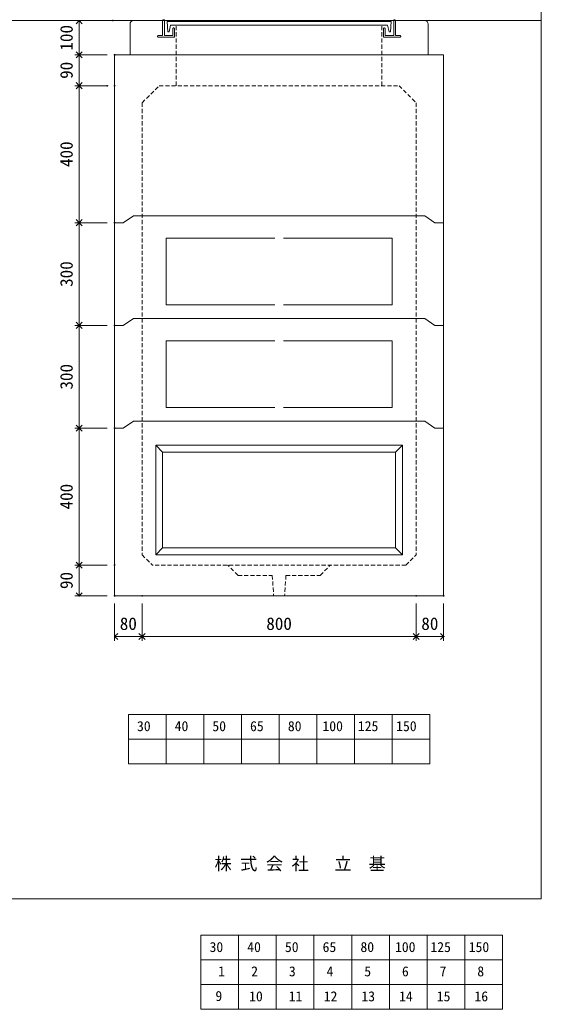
# Model space of a CAD drawing. Units: millimetres, scale not verified. Extents: x -4890 to 18490, y -2299 to 2299.
# Drawn here: x 3368 to 4890, y -2299 to 591 of the extents above; entities that cross this region are included whole.
import ezdxf
from ezdxf.enums import TextEntityAlignment as Align

# ---------------------------------------------------------------- set-up
doc = ezdxf.new("R2010")
doc.units = ezdxf.units.MM
doc.header["$LTSCALE"] = 10
doc.header["$PDMODE"] = 32
doc.header["$PDSIZE"] = 2
doc.linetypes.add('DASHED1', pattern=[1.8, 1.2, -0.6])
doc.linetypes.add('USER2', pattern=[50.8, 31.75, -6.35, 6.35, -6.35])
doc.layers.add('0-1_Defpoints', color=7, linetype='Continuous')
for name, color, linetype, lineweight in [('0-2_waku', 7, 'Continuous', 18), ('0-3_gaikei', 7, 'Continuous', 18), ('0-4_kakure', 7, 'DASHED1', 5), ('0-5_sunpou', 7, 'Continuous', 5), ('0-9_uchigawa', 6, 'Continuous', 18), ('0-B_futa', 3, 'Continuous', 18), ('0-C_GL', 4, 'Continuous', 18), ('0-E_文字１', 7, 'Continuous', 18), ('1-3_uchigawa2', 6, 'USER2', 18), ('1-5_文字２', 7, 'Continuous', 5)]:
    doc.layers.add(name, color=color, linetype=linetype, lineweight=lineweight)
doc.styles.add('ＭＳ ゴシック', font='')
doc.styles.get('ＭＳ ゴシック').set_extended_font_data('MS Gothic')

# ---------------------------------------------------------------- blocks, each defined once
blk = doc.blocks.new('_Open90')
at = {"layer": '0-5_sunpou'}
blk.add_line((0, 0), (-1, 0), dxfattribs=at)
blk.add_lwpolyline([(-0.5, 0.5), (0, 0), (-0.5, -0.5)], dxfattribs=at)
blk = doc.blocks.new('D44')
at = {"layer": '0-1_Defpoints'}
for p in [(5086.77, 2794.36), (4988.83, 2694.36), (5092.32, 2694.36)]:
    blk.add_point(p, dxfattribs=at)
at = {"layer": '0-5_sunpou'}
for p, q in [((5064.77, 2794.36), (4975.83, 2794.36)), ((4988.83, 2776.36), (4988.83, 2712.36)), ((5070.32, 2694.36), (4975.83, 2694.36))]:
    blk.add_line(p, q, dxfattribs=at)
at = {"layer": '0-5_sunpou', "xscale": 18, "yscale": 18}
for p, rotation in [((4988.83, 2794.36), 90), ((4988.83, 2694.36), 270)]:
    blk.add_blockref('_Open90', p, dxfattribs=dict(at, rotation=rotation))
at = {"layer": '0-5_sunpou', "style": 'ＭＳ ゴシック'}
blk.add_text('100', height=36.66, rotation=90, dxfattribs=at).set_placement((4980.83, 2706.86), align=Align.BOTTOM_LEFT)
blk = doc.blocks.new('D45')
at = {"layer": '0-1_Defpoints'}
for p in [(5092.32, 2694.36), (4988.83, 2604.36), (5092.32, 2604.36)]:
    blk.add_point(p, dxfattribs=at)
at = {"layer": '0-5_sunpou'}
for p, q in [((5070.32, 2694.36), (4975.83, 2694.36)), ((4988.83, 2676.36), (4988.83, 2622.36)), ((5070.32, 2604.36), (4975.83, 2604.36))]:
    blk.add_line(p, q, dxfattribs=at)
at = {"layer": '0-5_sunpou', "xscale": 18, "yscale": 18}
for p, rotation in [((4988.83, 2694.36), 90), ((4988.83, 2604.36), 270)]:
    blk.add_blockref('_Open90', p, dxfattribs=dict(at, rotation=rotation))
at = {"layer": '0-5_sunpou', "style": 'ＭＳ ゴシック'}
blk.add_text('90', height=36.66, rotation=90, dxfattribs=at).set_placement((4980.83, 2624.36), align=Align.BOTTOM_LEFT)
blk = doc.blocks.new('D46')
at = {"layer": '0-1_Defpoints'}
for p in [(5070.32, 2604.36), (4988.83, 2204.36), (5092.32, 2204.36)]:
    blk.add_point(p, dxfattribs=at)
at = {"layer": '0-5_sunpou'}
for p, q in [((5048.32, 2604.36), (4975.83, 2604.36)), ((4988.83, 2586.36), (4988.83, 2222.36)), ((5070.32, 2204.36), (4975.83, 2204.36))]:
    blk.add_line(p, q, dxfattribs=at)
at = {"layer": '0-5_sunpou', "xscale": 18, "yscale": 18}
for p, rotation in [((4988.83, 2604.36), 90), ((4988.83, 2204.36), 270)]:
    blk.add_blockref('_Open90', p, dxfattribs=dict(at, rotation=rotation))
at = {"layer": '0-5_sunpou', "style": 'ＭＳ ゴシック'}
blk.add_text('400', height=36.66, rotation=90, dxfattribs=at).set_placement((4980.83, 2366.86), align=Align.BOTTOM_LEFT)
blk = doc.blocks.new('D47')
at = {"layer": '0-1_Defpoints'}
for p in [(5092.32, 2204.36), (4988.83, 1904.36), (5092.32, 1904.36)]:
    blk.add_point(p, dxfattribs=at)
at = {"layer": '0-5_sunpou'}
for p, q in [((5070.32, 2204.36), (4975.83, 2204.36)), ((4988.83, 2186.36), (4988.83, 1922.36)), ((5070.32, 1904.36), (4975.83, 1904.36))]:
    blk.add_line(p, q, dxfattribs=at)
at = {"layer": '0-5_sunpou', "xscale": 18, "yscale": 18}
for p, rotation in [((4988.83, 2204.36), 90), ((4988.83, 1904.36), 270)]:
    blk.add_blockref('_Open90', p, dxfattribs=dict(at, rotation=rotation))
at = {"layer": '0-5_sunpou', "style": 'ＭＳ ゴシック'}
blk.add_text('300', height=36.66, rotation=90, dxfattribs=at).set_placement((4980.83, 2016.86), align=Align.BOTTOM_LEFT)
blk = doc.blocks.new('D48')
at = {"layer": '0-1_Defpoints'}
for p in [(5092.32, 1904.36), (4988.83, 1604.36), (5092.32, 1604.36)]:
    blk.add_point(p, dxfattribs=at)
at = {"layer": '0-5_sunpou'}
for p, q in [((5070.32, 1904.36), (4975.83, 1904.36)), ((4988.83, 1886.36), (4988.83, 1622.36)), ((5070.32, 1604.36), (4975.83, 1604.36))]:
    blk.add_line(p, q, dxfattribs=at)
at = {"layer": '0-5_sunpou', "xscale": 18, "yscale": 18}
for p, rotation in [((4988.83, 1904.36), 90), ((4988.83, 1604.36), 270)]:
    blk.add_blockref('_Open90', p, dxfattribs=dict(at, rotation=rotation))
at = {"layer": '0-5_sunpou', "style": 'ＭＳ ゴシック'}
blk.add_text('300', height=36.66, rotation=90, dxfattribs=at).set_placement((4980.83, 1716.86), align=Align.BOTTOM_LEFT)
blk = doc.blocks.new('D49')
at = {"layer": '0-1_Defpoints'}
for p in [(5092.32, 1604.36), (4988.83, 1204.36), (5092.32, 1204.36)]:
    blk.add_point(p, dxfattribs=at)
at = {"layer": '0-5_sunpou'}
for p, q in [((5070.32, 1604.36), (4975.83, 1604.36)), ((4988.83, 1586.36), (4988.83, 1222.36)), ((5070.32, 1204.36), (4975.83, 1204.36))]:
    blk.add_line(p, q, dxfattribs=at)
at = {"layer": '0-5_sunpou', "xscale": 18, "yscale": 18}
for p, rotation in [((4988.83, 1604.36), 90), ((4988.83, 1204.36), 270)]:
    blk.add_blockref('_Open90', p, dxfattribs=dict(at, rotation=rotation))
at = {"layer": '0-5_sunpou', "style": 'ＭＳ ゴシック'}
blk.add_text('400', height=36.66, rotation=90, dxfattribs=at).set_placement((4980.83, 1366.86), align=Align.BOTTOM_LEFT)
blk = doc.blocks.new('D50')
at = {"layer": '0-1_Defpoints'}
for p in [(5092.32, 1204.36), (4988.83, 1114.36), (5092.32, 1114.36)]:
    blk.add_point(p, dxfattribs=at)
at = {"layer": '0-5_sunpou'}
for p, q in [((5070.32, 1204.36), (4975.83, 1204.36)), ((4988.83, 1186.36), (4988.83, 1132.36)), ((5070.32, 1114.36), (4975.83, 1114.36))]:
    blk.add_line(p, q, dxfattribs=at)
at = {"layer": '0-5_sunpou', "xscale": 18, "yscale": 18}
for p, rotation in [((4988.83, 1204.36), 90), ((4988.83, 1114.36), 270)]:
    blk.add_blockref('_Open90', p, dxfattribs=dict(at, rotation=rotation))
at = {"layer": '0-5_sunpou', "style": 'ＭＳ ゴシック'}
blk.add_text('90', height=36.66, rotation=90, dxfattribs=at).set_placement((4980.83, 1134.36), align=Align.BOTTOM_LEFT)
blk = doc.blocks.new('D51')
at = {"layer": '0-1_Defpoints'}
for p in [(5092.32, 1114.36), (5172.32, 1114.36), (5172.32, 995.97)]:
    blk.add_point(p, dxfattribs=at)
at = {"layer": '0-5_sunpou'}
for p, q in [((5092.32, 1092.36), (5092.32, 982.97)), ((5172.32, 1092.36), (5172.32, 982.97)), ((5110.32, 995.97), (5154.32, 995.97))]:
    blk.add_line(p, q, dxfattribs=at)
at = {"layer": '0-5_sunpou', "xscale": 18, "yscale": 18, "rotation": 180}
blk.add_blockref('_Open90', (5092.32, 995.97), dxfattribs=at)
at = {"layer": '0-5_sunpou', "xscale": 18, "yscale": 18}
blk.add_blockref('_Open90', (5172.32, 995.97), dxfattribs=at)
at = {"layer": '0-5_sunpou', "style": 'ＭＳ ゴシック'}
blk.add_text('80', height=36.66, dxfattribs=at).set_placement((5107.32, 1003.97), align=Align.BOTTOM_LEFT)
blk = doc.blocks.new('D52')
at = {"layer": '0-1_Defpoints'}
for p in [(5172.32, 1114.36), (5972.32, 1114.36), (5972.32, 995.97)]:
    blk.add_point(p, dxfattribs=at)
at = {"layer": '0-5_sunpou'}
for p, q in [((5172.32, 1092.36), (5172.32, 982.97)), ((5972.32, 1092.36), (5972.32, 982.97)), ((5190.32, 995.97), (5954.32, 995.97))]:
    blk.add_line(p, q, dxfattribs=at)
at = {"layer": '0-5_sunpou', "xscale": 18, "yscale": 18, "rotation": 180}
blk.add_blockref('_Open90', (5172.32, 995.97), dxfattribs=at)
at = {"layer": '0-5_sunpou', "xscale": 18, "yscale": 18}
blk.add_blockref('_Open90', (5972.32, 995.97), dxfattribs=at)
at = {"layer": '0-5_sunpou', "style": 'ＭＳ ゴシック'}
blk.add_text('800', height=36.66, dxfattribs=at).set_placement((5534.82, 1003.97), align=Align.BOTTOM_LEFT)
blk = doc.blocks.new('D53')
at = {"layer": '0-1_Defpoints'}
for p in [(5972.32, 1114.36), (6052.32, 1114.36), (6052.32, 995.97)]:
    blk.add_point(p, dxfattribs=at)
at = {"layer": '0-5_sunpou'}
for p, q in [((5972.32, 1092.36), (5972.32, 982.97)), ((6052.32, 1092.36), (6052.32, 982.97)), ((5990.32, 995.97), (6034.32, 995.97))]:
    blk.add_line(p, q, dxfattribs=at)
at = {"layer": '0-5_sunpou', "xscale": 18, "yscale": 18, "rotation": 180}
blk.add_blockref('_Open90', (5972.32, 995.97), dxfattribs=at)
at = {"layer": '0-5_sunpou', "xscale": 18, "yscale": 18}
blk.add_blockref('_Open90', (6052.32, 995.97), dxfattribs=at)
at = {"layer": '0-5_sunpou', "style": 'ＭＳ ゴシック'}
blk.add_text('80', height=36.66, dxfattribs=at).set_placement((5987.32, 1003.97), align=Align.BOTTOM_LEFT)
blk = doc.blocks.new('D56')
at = {"layer": '0-1_Defpoints'}
for p in [(5092.32, 1604.36), (4988.83, 1204.36), (5092.32, 1204.36)]:
    blk.add_point(p, dxfattribs=at)
at = {"layer": '0-5_sunpou'}
for p, q in [((5070.32, 1604.36), (4975.83, 1604.36)), ((4988.83, 1586.36), (4988.83, 1222.36)), ((5070.32, 1204.36), (4975.83, 1204.36))]:
    blk.add_line(p, q, dxfattribs=at)
at = {"layer": '0-5_sunpou', "xscale": 18, "yscale": 18}
for p, rotation in [((4988.83, 1604.36), 90), ((4988.83, 1204.36), 270)]:
    blk.add_blockref('_Open90', p, dxfattribs=dict(at, rotation=rotation))
at = {"layer": '0-5_sunpou', "style": 'ＭＳ ゴシック'}
blk.add_text('400', height=36.66, rotation=90, dxfattribs=at).set_placement((4980.83, 1366.86), align=Align.BOTTOM_LEFT)

msp = doc.modelspace()

# ---------------------------------------------------------------- linework, layer by layer
at = {"layer": '0-2_waku'}
for p, q in [((3685, -1437.49), (3685, -1581.49)), ((3685, -1437.49), (3685, -1581.49)), ((3685, -1437.49), (3685, -1581.49)), ((3685, -1437.49), (3685, -1581.49)), ((3685, -1437.49), (4565, -1437.49)), ((3795, -1437.49), (3795, -1581.49)), ((3905, -1437.49), (3905, -1581.49)), ((3905, -1437.49), (3905, -1581.49)), ((4015, -1437.49), (4015, -1581.49)), ((4125, -1437.49), (4125, -1581.49)), ((4235, -1437.49), (4235, -1581.49)), ((4345, -1437.49), (4345, -1581.49)), ((4455, -1437.49), (4455, -1581.49)), ((4565, -1437.49), (4565, -1581.49)), ((3685, -1509.49), (4565, -1509.49)), ((3685, -1581.49), (4565, -1581.49)), ((-1230, -1976.49), (4890, -1976.49)), ((-1230, -1976.49), (4890, -1976.49))]:
    msp.add_line(p, q, dxfattribs=at)
msp.add_lwpolyline([(-1230, 2298.51), (4890, 2298.51), (4890, -1976.49)], dxfattribs=at)
at = {"layer": '0-3_gaikei'}
for p, q in [((3690, 488.51), (3690, 578.51)), ((3700, 588.51), (3785, 588.51)), ((4465, 588.51), (4550, 588.51)), ((4560, 488.51), (4560, 578.51)), ((3645, 488.51), (3645, -1091.49)), ((3690, 488.51), (3800, 488.51)), ((3725, 488.51), (4525, 488.51)), ((4560, 488.51), (4450, 488.51)), ((4605, 488.51), (4605, -1091.49)), ((3670, -1.49), (3700, 18.51)), ((3670, -1.49), (3700, 18.51)), ((3700, 18.51), (4550, 18.51)), ((4550, 18.51), (4580, -1.49)), ((4550, 18.51), (4580, -1.49)), ((3670, -1.49), (3645, -1.49)), ((3670, -1.49), (3645, -1.49)), ((4580, -1.49), (4605, -1.49)), ((4580, -1.49), (4605, -1.49)), ((3670, -301.49), (3700, -281.49)), ((3670, -301.49), (3700, -281.49)), ((3670, -301.49), (3700, -281.49)), ((3670, -301.49), (3700, -281.49)), ((3700, -281.49), (4550, -281.49)), ((4550, -281.49), (4580, -301.49)), ((4550, -281.49), (4580, -301.49)), ((4550, -281.49), (4580, -301.49)), ((4550, -281.49), (4580, -301.49)), ((3670, -301.49), (3645, -301.49)), ((3670, -301.49), (3645, -301.49)), ((3670, -301.49), (3645, -301.49)), ((3670, -301.49), (3645, -301.49)), ((4580, -301.49), (4605, -301.49)), ((4580, -301.49), (4605, -301.49)), ((4580, -301.49), (4605, -301.49)), ((4580, -301.49), (4605, -301.49)), ((3670, -601.49), (3645, -601.49)), ((3670, -601.49), (3645, -601.49)), ((3670, -601.49), (3645, -601.49)), ((3670, -601.49), (3645, -601.49)), ((3670, -601.49), (3645, -601.49)), ((3670, -601.49), (3645, -601.49)), ((3670, -601.49), (3700, -581.49)), ((3670, -601.49), (3700, -581.49)), ((3670, -601.49), (3700, -581.49)), ((3670, -601.49), (3700, -581.49)), ((3670, -601.49), (3700, -581.49)), ((3670, -601.49), (3700, -581.49)), ((3700, -581.49), (4550, -581.49)), ((4550, -581.49), (4580, -601.49)), ((4550, -581.49), (4580, -601.49)), ((4550, -581.49), (4580, -601.49)), ((4550, -581.49), (4580, -601.49)), ((4550, -581.49), (4580, -601.49)), ((4550, -581.49), (4580, -601.49)), ((4580, -601.49), (4605, -601.49)), ((4580, -601.49), (4605, -601.49)), ((4580, -601.49), (4605, -601.49)), ((4580, -601.49), (4605, -601.49)), ((4580, -601.49), (4605, -601.49)), ((4580, -601.49), (4605, -601.49)), ((4605, -1091.49), (3645, -1091.49)), ((3645, -1091.49), (3725, -1091.49))]:
    msp.add_line(p, q, dxfattribs=at)
at = {"layer": '0-3_gaikei', "lineweight": 5}
for p, q in [((3700, 18.51), (4550, 18.51)), ((3700, 18.51), (4550, 18.51)), ((3700, -281.49), (4550, -281.49)), ((3700, -281.49), (4550, -281.49)), ((3700, -281.49), (4550, -281.49)), ((3700, -281.49), (4550, -281.49)), ((3700, -581.49), (4550, -581.49)), ((3700, -581.49), (4550, -581.49)), ((3700, -581.49), (4550, -581.49)), ((3700, -581.49), (4550, -581.49)), ((3700, -581.49), (4550, -581.49)), ((3700, -581.49), (4550, -581.49))]:
    msp.add_line(p, q, dxfattribs=at)
at = {"layer": '0-3_gaikei'}
msp.add_lwpolyline([(3775, 488.51), (3645, 488.51), (4605, 488.51)], dxfattribs=at)
for centre, radius, start, end in [((3699.42, 579.09), 9.44, 86.47383, 183.52617), ((4550.33, 578.84), 9.68, 358.04251, 91.95749)]:
    msp.add_arc(centre, radius, start, end, dxfattribs=at)
at = {"layer": '0-4_kakure'}
for p, q in [((3825, 398.51), (3825, 575.01)), ((4425, 488.51), (4425, 575.01)), ((4425, 398.51), (4425, 488.51)), ((3725, 348.51), (3775, 398.51)), ((3775, 398.51), (4475, 398.51)), ((3775, 398.51), (4475, 398.51)), ((3775, 398.51), (4475, 398.51)), ((4475, 398.51), (4525, 348.51)), ((3725, 348.51), (3725, -971.49)), ((4525, 348.51), (4525, -971.49)), ((3725, -971.49), (3755, -1001.49)), ((4495, -1001.49), (4525, -971.49)), ((4495, -1001.49), (3755, -1001.49)), ((4005, -1031.49), (3975, -1001.49)), ((4005, -1031.49), (3975, -1001.49)), ((4245, -1031.49), (4275, -1001.49)), ((4245, -1031.49), (4275, -1001.49)), ((4005, -1031.49), (4105, -1031.49)), ((4005, -1031.49), (4105, -1031.49)), ((4105, -1031.49), (4109, -1091.49)), ((4145, -1031.49), (4141, -1091.49)), ((4145, -1031.49), (4245, -1031.49))]:
    msp.add_line(p, q, dxfattribs=at)
at = {"layer": '0-9_uchigawa'}
for p, q in [((3765, -651.49), (3785, -671.49)), ((3765, -651.49), (3765, -951.49)), ((3765, -651.49), (4485, -651.49)), ((3765, -651.49), (3765, -971.42)), ((3765, -651.49), (3785, -671.49)), ((4485, -651.49), (4465, -671.49)), ((4485, -651.49), (4485, -971.42)), ((3785, -671.49), (3785, -931.49)), ((3785, -671.49), (3785, -931.49)), ((3785, -671.49), (3785, -931.49)), ((3785, -671.49), (3785, -931.49)), ((3785, -671.49), (3785, -951.42)), ((4465, -951.42), (4465, -671.49)), ((3765, -971.42), (3785, -951.42)), ((3785, -951.42), (4465, -951.42)), ((4485, -971.42), (4465, -951.42)), ((3765, -971.42), (4485, -971.42)), ((3785, -971.42), (4485, -971.42))]:
    msp.add_line(p, q, dxfattribs=at)
for points in [[(3765, -651.49), (3785, -671.49), (3785, -931.49)], [(3765, -651.49), (3785, -671.49), (4465, -671.49)]]:
    msp.add_lwpolyline(points, dxfattribs=at)
at = {"layer": '0-B_futa'}
for p, q in [((3785, 588.51), (3785, 545.51)), ((3787, 590.51), (3790, 590.51)), ((3790, 590.51), (3790, 545.51)), ((3797.81, 586.01), (4452.14, 586.01)), ((3797.81, 586.01), (3800.3, 556.01)), ((4452.14, 586.01), (4449.89, 556.01)), ((4460, 590.51), (4460, 545.51)), ((4460, 590.51), (4463, 590.51)), ((4465, 588.51), (4465, 545.51)), ((3800.3, 556.01), (3804.01, 556.01)), ((3808.33, 575.01), (3804.01, 556.01)), ((3808.33, 575.01), (4441.67, 575.01)), ((3815, 565.51), (3815, 545.51)), ((3817, 567.51), (3818, 567.51)), ((3820, 565.51), (3820, 540.51)), ((4430, 565.51), (4430, 540.51)), ((4433, 567.51), (4432, 567.51)), ((4435, 565.51), (4435, 545.51)), ((4441.67, 575.01), (4445.99, 556.01)), ((4449.89, 556.01), (4445.99, 556.01)), ((3770, 543.51), (3770, 542.51)), ((3772, 545.51), (3785, 545.51)), ((3820, 540.51), (3772, 540.51)), ((3790, 545.51), (3815, 545.51)), ((4430, 540.51), (4478, 540.51)), ((4460, 545.51), (4435, 545.51)), ((4478, 545.51), (4465, 545.51)), ((4480, 543.51), (4480, 542.51))]:
    msp.add_line(p, q, dxfattribs=at)
for centre, start, end in [((3787, 588.51), 90, 180), ((4463, 588.51), 0, 90), ((3817, 565.51), 90, 180), ((3818, 565.51), 0, 90), ((4432, 565.51), 90, 180), ((4433, 565.51), 0, 90), ((3772, 543.51), 90, 180), ((3772, 542.51), 180, 270), ((4478, 543.51), 0, 90), ((4478, 542.51), 270, 0)]:
    msp.add_arc(centre, 2, start, end, dxfattribs=at)
at = {"layer": '0-C_GL'}
msp.add_line((-1230, 588.51), (4890, 588.51), dxfattribs=at)
msp.add_line((-1230, 588.51), (4890, 588.51), dxfattribs=at)
at = {"layer": '1-3_uchigawa2'}
for p, q in [((3795, -46.49), (4125, -46.49)), ((4455, -46.49), (4125, -46.49)), ((3795, -346.49), (4125, -346.49)), ((4455, -346.49), (4125, -346.49))]:
    msp.add_line(p, q, dxfattribs=at)
for points in [[(3795, -46.49), (3795, -241.49), (4125, -241.49)], [(4455, -46.49), (4455, -241.49), (4125, -241.49)], [(3795, -346.49), (3795, -541.49), (4125, -541.49)], [(4455, -346.49), (4455, -541.49), (4125, -541.49)]]:
    msp.add_lwpolyline(points, dxfattribs=at)
at = {"layer": '1-5_文字２'}
for p, q in [((3896.8, -2082.52), (3896.8, -2226.52)), ((3896.8, -2082.52), (3896.8, -2226.52)), ((3896.8, -2082.52), (3896.8, -2226.52)), ((3896.8, -2082.52), (3896.8, -2226.52)), ((3896.8, -2082.52), (4776.8, -2082.52)), ((3896.8, -2082.52), (3896.8, -2226.52)), ((3896.8, -2082.52), (3896.8, -2226.52)), ((3896.8, -2082.52), (3896.8, -2226.52)), ((3896.8, -2082.52), (3896.8, -2226.52)), ((3896.8, -2082.52), (4776.8, -2082.52)), ((4006.8, -2082.52), (4006.8, -2226.52)), ((4006.8, -2082.52), (4006.8, -2226.52)), ((4116.8, -2082.52), (4116.8, -2226.52)), ((4116.8, -2082.52), (4116.8, -2226.52)), ((4116.8, -2082.52), (4116.8, -2226.52)), ((4116.8, -2082.52), (4116.8, -2226.52)), ((4226.8, -2082.52), (4226.8, -2226.52)), ((4226.8, -2082.52), (4226.8, -2226.52)), ((4336.8, -2082.52), (4336.8, -2226.52)), ((4336.8, -2082.52), (4336.8, -2226.52)), ((4446.8, -2082.52), (4446.8, -2226.52)), ((4446.8, -2082.52), (4446.8, -2226.52)), ((4556.8, -2082.52), (4556.8, -2226.52)), ((4556.8, -2082.52), (4556.8, -2226.52)), ((4666.8, -2082.52), (4666.8, -2226.52)), ((4666.8, -2082.52), (4666.8, -2226.52)), ((4776.8, -2082.52), (4776.8, -2226.52)), ((4776.8, -2082.52), (4776.8, -2226.52)), ((3896.8, -2154.52), (4776.8, -2154.52)), ((3896.8, -2154.52), (4776.8, -2154.52)), ((3896.8, -2226.52), (4776.8, -2226.52)), ((3896.8, -2226.52), (4776.8, -2226.52)), ((3896.8, -2226.52), (3896.8, -2298.52)), ((3896.8, -2226.52), (3896.8, -2298.52)), ((3896.8, -2226.52), (3896.8, -2298.52)), ((3896.8, -2226.52), (3896.8, -2298.52)), ((3896.8, -2226.52), (4776.8, -2226.52)), ((3896.8, -2226.52), (3896.8, -2298.52)), ((3896.8, -2226.52), (3896.8, -2298.52)), ((3896.8, -2226.52), (3896.8, -2298.52)), ((3896.8, -2226.52), (3896.8, -2298.52)), ((3896.8, -2226.52), (4776.8, -2226.52)), ((4006.8, -2226.52), (4006.8, -2298.52)), ((4006.8, -2226.52), (4006.8, -2298.52)), ((4116.8, -2226.52), (4116.8, -2298.52)), ((4116.8, -2226.52), (4116.8, -2298.52)), ((4116.8, -2226.52), (4116.8, -2298.52)), ((4116.8, -2226.52), (4116.8, -2298.52)), ((4226.8, -2226.52), (4226.8, -2298.52)), ((4226.8, -2226.52), (4226.8, -2298.52)), ((4336.8, -2226.52), (4336.8, -2298.52)), ((4336.8, -2226.52), (4336.8, -2298.52)), ((4446.8, -2226.52), (4446.8, -2298.52)), ((4446.8, -2226.52), (4446.8, -2298.52)), ((4556.8, -2226.52), (4556.8, -2298.52)), ((4556.8, -2226.52), (4556.8, -2298.52)), ((4666.8, -2226.52), (4666.8, -2298.52)), ((4666.8, -2226.52), (4666.8, -2298.52)), ((4776.8, -2226.52), (4776.8, -2298.52)), ((4776.8, -2226.52), (4776.8, -2298.52)), ((3896.8, -2298.52), (4776.8, -2298.52)), ((3896.8, -2298.52), (4776.8, -2298.52))]:
    msp.add_line(p, q, dxfattribs=at)

# ---------------------------------------------------------------- block references
at = {"layer": '0-5_sunpou'}
for name in ['D44', 'D45', 'D46', 'D47', 'D48', 'D49', 'D56', 'D50', 'D51', 'D52', 'D53']:
    msp.add_blockref(name, (-1447.32, -2205.85), dxfattribs=at)

# ---------------------------------------------------------------- texts
at = {"layer": '0-E_文字１', "style": 'ＭＳ ゴシック'}
for s, height, p in [('30', 29.33, (3710.15, -1495.31)), ('40', 29.33, (3820.15, -1495.31)), ('50', 29.33, (3930.15, -1495.31)), ('65', 29.33, (4040.15, -1495.31)), ('80', 29.33, (4150.56, -1495.31)), ('100', 29.33, (4251.43, -1495.31)), ('125', 29.33, (4354.82, -1495.31)), ('150', 29.33, (4466.59, -1495.31)), ('株 式 会 社 \u3000立\u3000基', 36.66, (3936.53, -1902.85))]:
    msp.add_text(s, height=height, dxfattribs=at).set_placement(p, align=Align.BOTTOM_LEFT)
at = {"layer": '1-5_文字２', "style": 'ＭＳ ゴシック'}
for s, p in [('30', (3921.95, -2140.34)), ('30', (3921.95, -2140.34)), ('40', (4031.95, -2140.34)), ('40', (4031.95, -2140.34)), ('50', (4141.95, -2140.34)), ('50', (4141.95, -2140.34)), ('65', (4251.95, -2140.34)), ('65', (4251.95, -2140.34)), ('80', (4362.36, -2140.34)), ('80', (4362.36, -2140.34)), ('100', (4463.23, -2140.34)), ('100', (4463.23, -2140.34)), ('125', (4566.62, -2140.34)), ('125', (4566.62, -2140.34)), ('150', (4678.38, -2140.34)), ('150', (4678.38, -2140.34)), ('1', (3947.1, -2211.37)), ('2', (4043.54, -2211.37)), ('3', (4153.54, -2211.37)), ('4', (4263.54, -2211.37)), ('5', (4373.54, -2211.37)), ('6', (4483.54, -2211.37)), ('7', (4593.54, -2211.37)), ('8', (4703.54, -2211.37)), ('9', (3939.03, -2283.37)), ('10', (4037.45, -2284.34)), ('11', (4152.94, -2284.34)), ('12', (4255.15, -2284.34)), ('13', (4365.15, -2284.34)), ('14', (4475.15, -2284.34)), ('15', (4585.15, -2284.34)), ('16', (4695.15, -2284.34))]:
    msp.add_text(s, height=29.33, dxfattribs=at).set_placement(p, align=Align.BOTTOM_LEFT)

doc.saveas('drawing.dxf')
